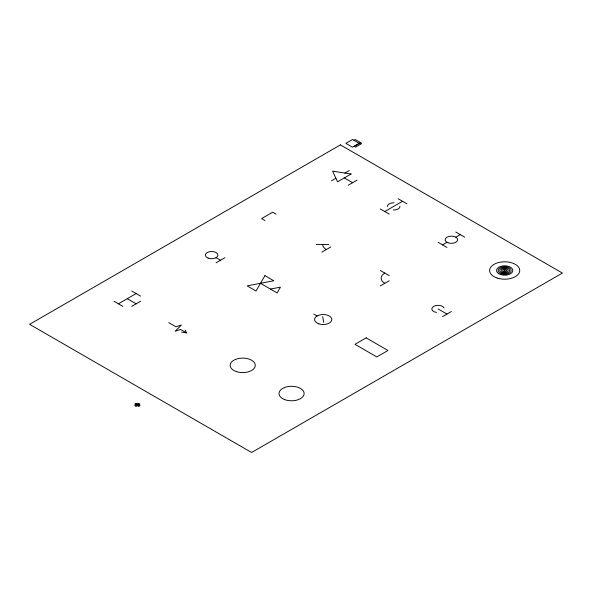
<?xml version="1.0" encoding="UTF-8"?>
<svg xmlns="http://www.w3.org/2000/svg" width="592" height="592" viewBox="0 0 592 592"><rect width="100%" height="100%" fill="white"/><g stroke="black" fill="none" stroke-linecap="round" stroke-linejoin="round"><path stroke-width="0.89" d="M504.391 270.426L504.969 270.426M504.954 270.581L504.406 270.581M353.927 140.297L355.259 139.527L361.298 143.012L359.966 143.782L352.521 139.497L345.861 143.345L352.521 147.193L359.181 143.345M118.4 303.822L136.16 293.565M331.52 180.775L335.893 178.251M344.907 173.049L349.28 170.526M131.72 306.382L140.6 301.261M348.17 185.266L357.05 180.138M216.08 262.804L224.96 257.683M384.8 211.536L402.56 201.287M321.878 252.111L330.758 246.99M442.52 244.866L446.96 242.298M455.84 237.17L460.28 234.61M380.36 285.877L389.24 280.749M442.52 316.639L451.4 311.51M270.47 289.081L280.46 287.157L277.13 292.929L260.48 283.316M316.357 244.422L328.923 244.422M181.64 332.134L186.495 332.882L185.192 330.077M398.12 198.72L407 203.848M455.84 232.049L464.72 237.17M344.3 177.903L352.61 182.699M380.36 208.976L389.24 214.104M438.08 242.298L446.96 247.426M380.36 270.5L389.24 275.628M276.02 214.104L272.69 212.18L261.59 218.589L264.92 220.513M438.08 308.95L446.96 314.078M216.08 257.683L220.52 260.243M313.76 314.078L317.09 315.995M131.72 291.005L140.6 296.133M127.28 298.694L136.16 303.822M168.735 322.625L175.965 326.799L181.404 324.986L175.121 331.268L180.56 329.455L186.495 332.882M113.96 301.261L122.84 306.382M137.411 404.092L138.72 404.847M135.997 404.913L137.307 405.668M322.64 316.639L323.75 322.403M436.452 312.45A6.283 3.626 0 0 1 433.64 306.382A6.283 3.626 0 0 1 444.148 308.01M384.8 283.316A12.558 7.252 0 0 1 384.8 273.06M326.318 249.55A12.558 7.252 0 0 1 322.64 244.422M399.948 206.186A6.283 3.626 0 0 1 393.288 210.027M387.412 206.638A6.283 3.626 0 0 1 394.072 202.797M264.92 275.628L256.04 291.005L247.16 285.877L273.8 280.749L264.92 275.628M340.4 144.892L29.6 324.327L251.6 452.503L562.4 273.06L340.4 144.892M359.966 143.012L354.134 146.379L355.466 147.149L361.298 143.782L359.966 143.012M351.063 174.004L337.544 181.803L332.593 171.147L351.063 174.004M135.997 403.374L134.747 404.092L138.72 406.386L139.971 405.668L135.997 403.374M138.661 403.374L134.747 405.631L136.056 406.386L139.971 404.129L138.661 403.374M366.152 337.877L354.978 344.322L376.808 356.924L387.982 350.479L366.152 337.877M284.523 399.548A12.558 7.252 0 0 0 304.088 394.057A12.558 7.252 0 0 0 286.069 387.02A12.558 7.252 0 0 0 284.523 399.548M236.437 371.621A12.558 7.252 0 0 0 255.278 365.345A12.558 7.252 0 0 0 236.437 359.063A12.558 7.252 0 0 0 236.437 371.621M318.881 323.839A8.636 4.988 0 0 0 331.831 319.525A8.636 4.988 0 0 0 318.881 315.203A8.636 4.988 0 0 0 318.881 323.839M208.118 258.119A6.283 3.626 0 0 0 217.9 255.374A6.283 3.626 0 0 0 208.895 251.859A6.283 3.626 0 0 0 208.118 258.119M503.622 271.395A1.887 1.088 0 0 0 506.56 270.574A1.887 1.088 0 0 0 503.859 269.523A1.887 1.088 0 0 0 503.622 271.395M502.956 272.224A3.456 1.991 0 0 0 508.136 270.5A3.456 1.991 0 0 0 502.956 268.768A3.456 1.991 0 0 0 502.956 272.224M502.171 273.008A5.025 2.901 0 0 0 509.705 270.5A5.025 2.901 0 0 0 502.171 267.984A5.025 2.901 0 0 0 502.171 273.008M501.387 273.793A6.593 3.804 0 0 0 511.273 270.5A6.593 3.804 0 0 0 501.387 267.199A6.593 3.804 0 0 0 501.387 273.793M500.595 274.577A8.162 4.714 0 0 0 512.842 270.5A8.162 4.714 0 0 0 500.595 266.415A8.162 4.714 0 0 0 500.595 274.577M497.147 278.033A15.066 8.702 0 0 0 519.746 270.5A15.066 8.702 0 0 0 497.147 262.959A15.066 8.702 0 0 0 497.147 278.033M447.878 242.742A6.283 3.626 0 0 0 457.66 239.997A6.283 3.626 0 0 0 448.655 236.474A6.283 3.626 0 0 0 447.878 242.742"/></g></svg>
